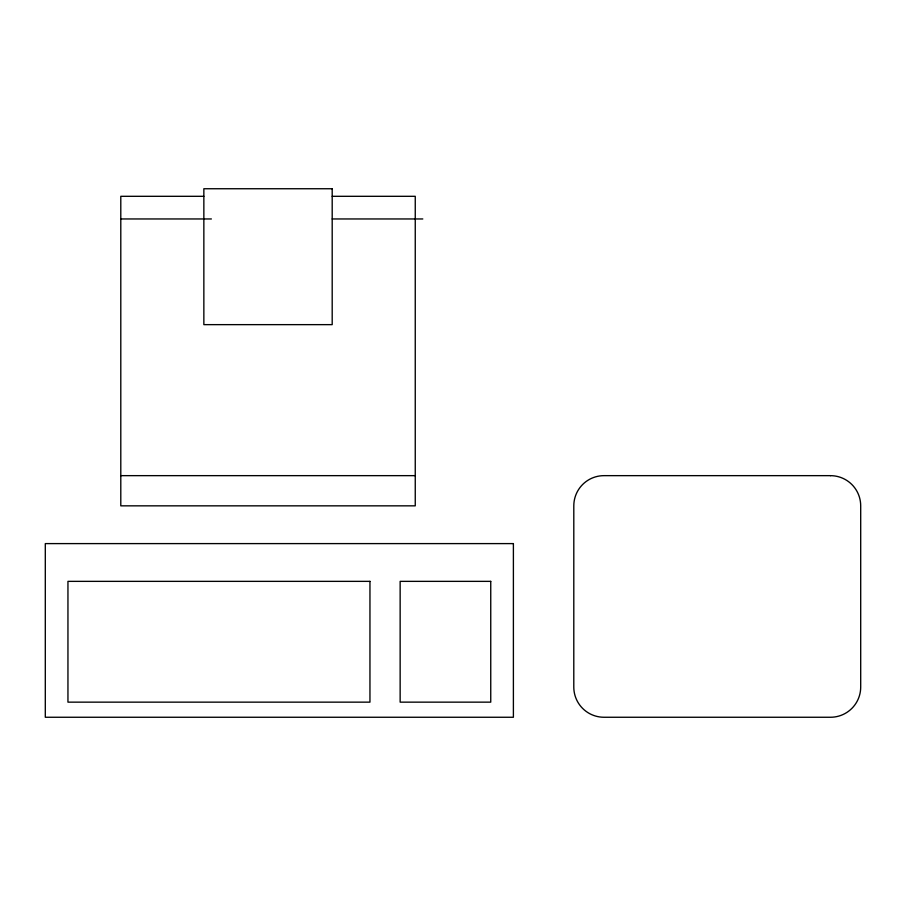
<?xml version="1.0" encoding="UTF-8"?>
<svg xmlns="http://www.w3.org/2000/svg" width="906" height="906" viewBox="0 0 906 906"><rect width="100%" height="100%" fill="white"/><g stroke="black" fill="none" stroke-linecap="round" stroke-linejoin="round"><path stroke-width="1.36" d="M203.85 196.308L120.792 196.308L120.792 505.842L415.254 505.842L415.254 196.308L332.196 196.308M120.792 218.958L211.392 218.958M332.208 218.958L422.796 218.958M120.792 475.65L415.254 475.65M332.196 188.742L203.85 188.742L203.85 324.642L332.196 324.642L332.196 188.742M830.496 475.65L603.996 475.65A30.192 30.192 0 0 0 573.804 505.842L573.792 687.042A30.204 30.204 0 0 0 603.985 717.258L830.496 717.258A30.204 30.204 0 0 0 860.7 687.065L860.7 505.842A30.192 30.192 0 0 0 830.496 475.661M513.396 543.6L45.3 543.6L45.3 717.258L513.396 717.258L513.396 543.6M369.954 581.358L67.95 581.358L67.95 702.15L369.954 702.15L369.954 581.358M490.746 581.358L400.146 581.358L400.146 702.15L490.746 702.15L490.746 581.358"/></g></svg>
